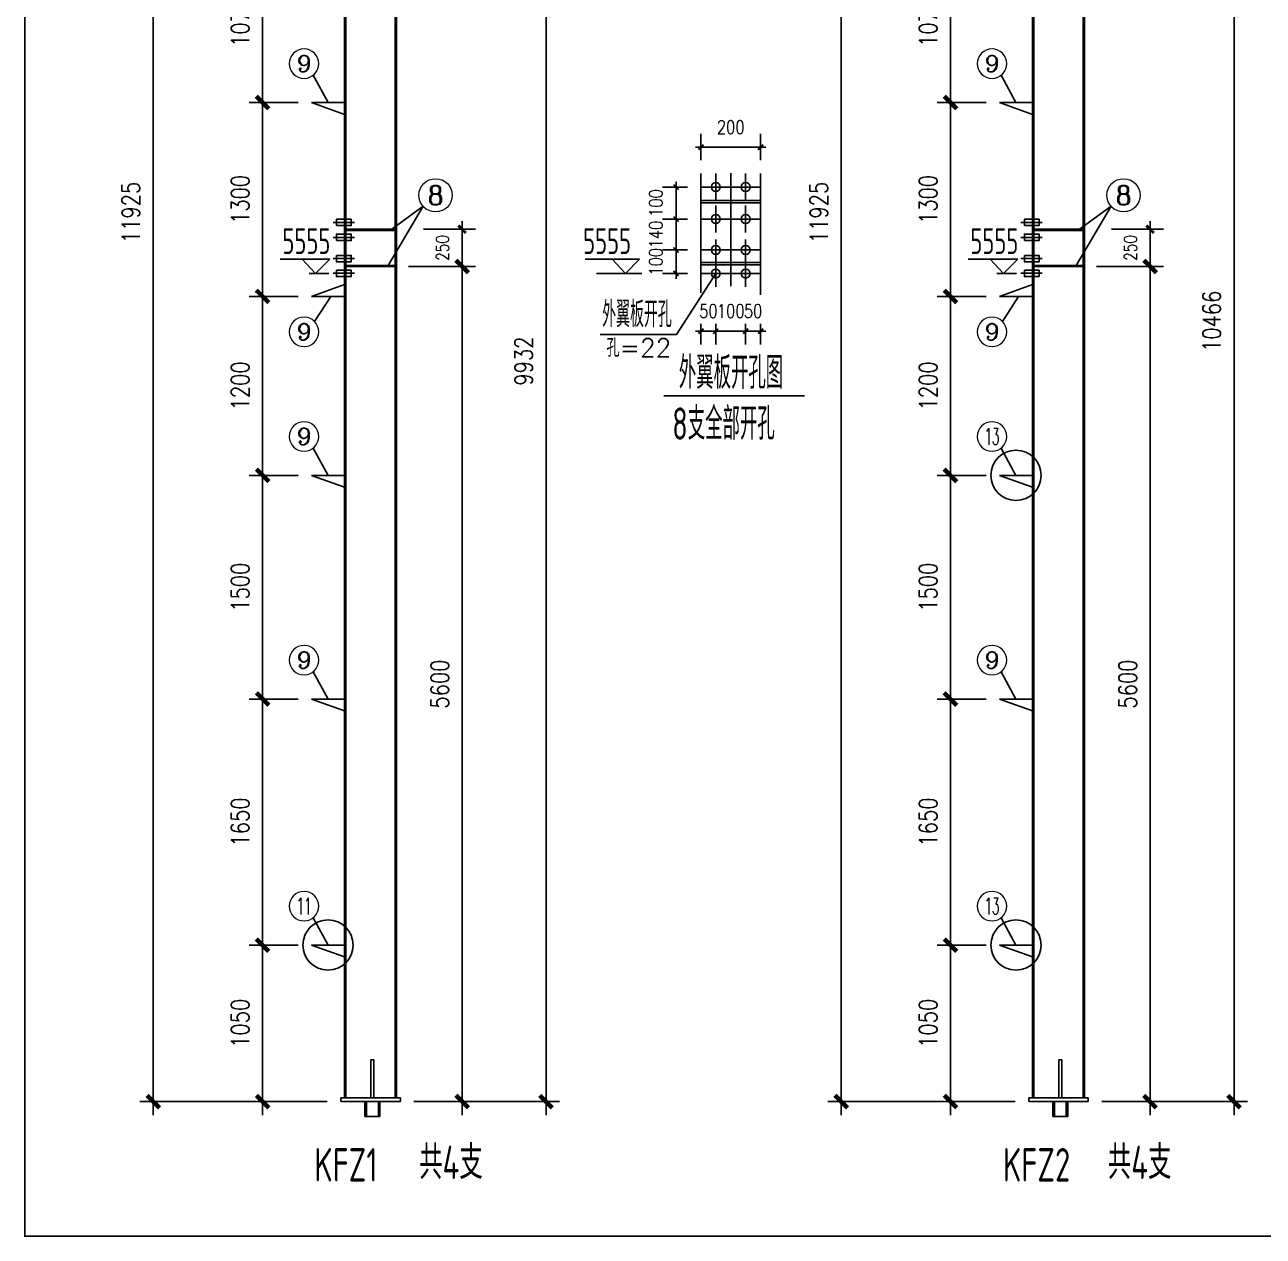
# Model space of a CAD drawing. Header units: millimetres. Extents: x 2451220 to 4527627, y -5186613 to -1639140.
# Drawn here: x 2483553 to 2491857, y -1817623 to -1809499 of the extents above; entities that cross this region are included whole.
import ezdxf
from ezdxf.enums import TextEntityAlignment as Align

# ---------------------------------------------------------------- set-up
doc = ezdxf.new("R2010")
doc.units = ezdxf.units.MM
doc.header["$LTSCALE"] = 1000
doc.header["$PDMODE"] = 34
doc.linetypes.add('CENTER', pattern=[50.8, 31.75, -6.35, 6.35, -6.35])
doc.layers.add('轴线层', color=1, linetype='CENTER', lineweight=15)
doc.layers.add('钢架', color=7, linetype='Continuous', lineweight=25)
doc.styles.add('COMPLEX', font='COMPLEX')
doc.styles.add('DIM_FONT', font='simplex.shx', dxfattribs={"width": 0.8, "bigfont": 'hztxt.shx'})
doc.styles.add('hz', font='gbenor.shx', dxfattribs={"width": 0.75, "height": 100, "bigfont": 'gbcbig.shx'})
doc.styles.get("Standard").update_dxf_attribs({"font": 'txt', "bigfont": 'gbcbig.shx'})
doc.styles.add('TSSD_Label', font='Tssdeng.shx', dxfattribs={"width": 0.7, "bigfont": 'hztxt.shx'})
doc.dimstyles.new('WGH(1)', dxfattribs={"dimscale": 1.2, "dimtxt": 100, "dimasz": 0.5, "dimexe": 75, "dimexo": 75, "dimgap": 75, "dimtad": 1, "dimdec": 0, "dimzin": 0, "dimdsep": 46, "dimtxsty": 'DIM_FONT', "dimblk1": '_DIMX', "dimblk2": '_DIMX', "dimsah": 1, "dimcen": 0.09, "dimclrd": 3, "dimclre": 3, "dimclrt": 7, "dimadec": 0, "dimazin": 0, "dimtfac": 1, "dimtdec": 0, "dimtix": 1, "dimtmove": 2, "dimatfit": 3, "dimldrblk": '_DIMX', "dimfxl": 1, "dimtolj": 1, "dimtzin": 0, "dimarcsym": 0})
doc.dimstyles.new('WGH(2)', dxfattribs={"dimscale": 1.2, "dimtxt": 100, "dimasz": 0.5, "dimexe": 75, "dimexo": 75, "dimgap": 75, "dimtad": 1, "dimdec": 0, "dimlfac": 0.5, "dimzin": 0, "dimdsep": 46, "dimtxsty": 'DIM_FONT', "dimblk1": '_DIMX', "dimblk2": '_DIMX', "dimsah": 1, "dimcen": 0.09, "dimclrd": 3, "dimclre": 3, "dimclrt": 7, "dimadec": 0, "dimazin": 0, "dimtfac": 1, "dimtdec": 0, "dimtix": 1, "dimtmove": 2, "dimatfit": 3, "dimldrblk": '_DIMX', "dimfxl": 1, "dimtolj": 1, "dimtzin": 0, "dimarcsym": 0})

# ---------------------------------------------------------------- blocks, each defined once
blk = doc.blocks.new('_DIMX')
blk.add_line((-150, 0), (150, 0))
at = {"const_width": 50}
blk.add_lwpolyline([(-70, -70), (70, 70)], dxfattribs=at)
blk = doc.blocks.new('*D515')
at = {"color": 3, "lineweight": -2}
for p, q in [((2485296.3, -1815670.9), (2485057.1, -1815670.9)), ((2485147.1, -1815671.5), (2485147.1, -1816720.3)), ((2485296.3, -1816720.9), (2485057.1, -1816720.9))]:
    blk.add_line(p, q, dxfattribs=at)
at = {"layer": 'Defpoints', "color": 0}
for p in [(2485386.3, -1815670.9), (2485147.1, -1816720.9), (2485386.3, -1816720.9)]:
    blk.add_point(p, dxfattribs=at)
at = {"color": 3, "lineweight": -2, "xscale": 0.6, "yscale": 0.6, "zscale": 0.6}
for p, rotation in [((2485147.1, -1815670.9), 90), ((2485147.1, -1816720.9), 270)]:
    blk.add_blockref('_DIMX', p, dxfattribs=dict(at, rotation=rotation))
at = {"color": 7, "insert": (2484997.1, -1816195.9), "char_height": 120, "attachment_point": 5, "rotation": 90, "style": 'DIM_FONT'}
blk.add_mtext('\\A1;1050', dxfattribs=at)
blk = doc.blocks.new('*D516')
at = {"color": 3, "lineweight": -2}
for p, q in [((2485376.3, -1804795.9), (2484324.1, -1804795.9)), ((2484414.1, -1804796.5), (2484414.1, -1816720.3)), ((2485581.3, -1816720.9), (2484324.1, -1816720.9))]:
    blk.add_line(p, q, dxfattribs=at)
at = {"layer": 'Defpoints', "color": 0}
for p in [(2485466.3, -1804795.9), (2484414.1, -1816720.9), (2485671.3, -1816720.9)]:
    blk.add_point(p, dxfattribs=at)
at = {"color": 3, "lineweight": -2, "xscale": 0.6, "yscale": 0.6, "zscale": 0.6}
for p, rotation in [((2484414.1, -1804795.9), 90), ((2484414.1, -1816720.9), 270)]:
    blk.add_blockref('_DIMX', p, dxfattribs=dict(at, rotation=rotation))
at = {"color": 7, "insert": (2484264.1, -1810758.4), "char_height": 120, "attachment_point": 5, "rotation": 90, "style": 'DIM_FONT'}
blk.add_mtext('\\A1;11925', dxfattribs=at)
blk = doc.blocks.new('*D517')
at = {"color": 3, "lineweight": -2}
for p, q in [((2485296.3, -1815670.9), (2485057.1, -1815670.9)), ((2485147.1, -1815671.5), (2485147.1, -1816720.3)), ((2485296.3, -1816720.9), (2485057.1, -1816720.9))]:
    blk.add_line(p, q, dxfattribs=at)
at = {"layer": 'Defpoints', "color": 0}
for p in [(2485386.3, -1815670.9), (2485147.1, -1816720.9), (2485386.3, -1816720.9)]:
    blk.add_point(p, dxfattribs=at)
at = {"color": 3, "lineweight": -2, "xscale": 0.6, "yscale": 0.6, "zscale": 0.6}
for p, rotation in [((2485147.1, -1815670.9), 90), ((2485147.1, -1816720.9), 270)]:
    blk.add_blockref('_DIMX', p, dxfattribs=dict(at, rotation=rotation))
at = {"color": 7, "insert": (2484997.1, -1816195.9), "char_height": 120, "attachment_point": 5, "rotation": 90, "style": 'DIM_FONT'}
blk.add_mtext('\\A1;1050', dxfattribs=at)
blk = doc.blocks.new('轴线标号')
at = {"lineweight": 13}
blk.add_circle((0, 0), 0.5, dxfattribs=at)
at = {"layer": '钢架', "lineweight": 13, "style": 'COMPLEX', "width": 1.041667}
blk.add_attdef('A', text='', height=0.56, dxfattribs=at).set_placement((-0.25, -0.28), (0.25, -0.28), align=Align.FIT)
blk = doc.blocks.new('*D2363')
at = {"color": 3, "lineweight": -2}
for p, q in [((2485386.3, -1814020.9), (2485057.1, -1814020.9)), ((2485147.1, -1815670.3), (2485147.1, -1814021.5)), ((2485386.3, -1815670.9), (2485057.1, -1815670.9))]:
    blk.add_line(p, q, dxfattribs=at)
at = {"layer": 'Defpoints', "color": 0}
for p in [(2485147.1, -1814020.9), (2485476.3, -1814020.9), (2485476.3, -1815670.9)]:
    blk.add_point(p, dxfattribs=at)
at = {"color": 3, "lineweight": -2, "xscale": 0.6, "yscale": 0.6, "zscale": 0.6}
for p, rotation in [((2485147.1, -1814020.9), 90), ((2485147.1, -1815670.9), 270)]:
    blk.add_blockref('_DIMX', p, dxfattribs=dict(at, rotation=rotation))
at = {"color": 7, "insert": (2484997.1, -1814845.9), "char_height": 120, "attachment_point": 5, "rotation": 90, "style": 'DIM_FONT'}
blk.add_mtext('\\A1;1650', dxfattribs=at)
blk = doc.blocks.new('*D2364')
at = {"color": 3, "lineweight": -2}
for p, q in [((2485386.3, -1812520.9), (2485057.1, -1812520.9)), ((2485147.1, -1814020.3), (2485147.1, -1812521.5)), ((2485386.3, -1814020.9), (2485057.1, -1814020.9))]:
    blk.add_line(p, q, dxfattribs=at)
at = {"layer": 'Defpoints', "color": 0}
for p in [(2485147.1, -1812520.9), (2485476.3, -1812520.9), (2485476.3, -1814020.9)]:
    blk.add_point(p, dxfattribs=at)
at = {"color": 3, "lineweight": -2, "xscale": 0.6, "yscale": 0.6, "zscale": 0.6}
for p, rotation in [((2485147.1, -1812520.9), 90), ((2485147.1, -1814020.9), 270)]:
    blk.add_blockref('_DIMX', p, dxfattribs=dict(at, rotation=rotation))
at = {"color": 7, "insert": (2484997.1, -1813270.9), "char_height": 120, "attachment_point": 5, "rotation": 90, "style": 'DIM_FONT'}
blk.add_mtext('\\A1;1500', dxfattribs=at)
blk = doc.blocks.new('*D2365')
at = {"color": 3, "lineweight": -2}
for p, q in [((2485386.3, -1811320.9), (2485057.1, -1811320.9)), ((2485147.1, -1812520.3), (2485147.1, -1811321.5)), ((2485386.3, -1812520.9), (2485057.1, -1812520.9))]:
    blk.add_line(p, q, dxfattribs=at)
at = {"layer": 'Defpoints', "color": 0}
for p in [(2485147.1, -1811320.9), (2485476.3, -1811320.9), (2485476.3, -1812520.9)]:
    blk.add_point(p, dxfattribs=at)
at = {"color": 3, "lineweight": -2, "xscale": 0.6, "yscale": 0.6, "zscale": 0.6}
for p, rotation in [((2485147.1, -1811320.9), 90), ((2485147.1, -1812520.9), 270)]:
    blk.add_blockref('_DIMX', p, dxfattribs=dict(at, rotation=rotation))
at = {"color": 7, "insert": (2484997.1, -1811920.9), "char_height": 120, "attachment_point": 5, "rotation": 90, "style": 'DIM_FONT'}
blk.add_mtext('\\A1;1200', dxfattribs=at)
blk = doc.blocks.new('*D2366')
at = {"color": 3, "lineweight": -2}
for p, q in [((2485386.3, -1810020.9), (2485057.1, -1810020.9)), ((2485147.1, -1811320.3), (2485147.1, -1810021.5)), ((2485386.3, -1811320.9), (2485057.1, -1811320.9))]:
    blk.add_line(p, q, dxfattribs=at)
at = {"layer": 'Defpoints', "color": 0}
for p in [(2485147.1, -1810020.9), (2485476.3, -1810020.9), (2485476.3, -1811320.9)]:
    blk.add_point(p, dxfattribs=at)
at = {"color": 3, "lineweight": -2, "xscale": 0.6, "yscale": 0.6, "zscale": 0.6}
for p, rotation in [((2485147.1, -1810020.9), 90), ((2485147.1, -1811320.9), 270)]:
    blk.add_blockref('_DIMX', p, dxfattribs=dict(at, rotation=rotation))
at = {"color": 7, "insert": (2484997.1, -1810670.9), "char_height": 120, "attachment_point": 5, "rotation": 90, "style": 'DIM_FONT'}
blk.add_mtext('\\A1;1300', dxfattribs=at)
blk = doc.blocks.new('*D2367')
at = {"color": 3, "lineweight": -2}
for p, q in [((2485386.3, -1808945.9), (2485057.1, -1808945.9)), ((2485147.1, -1810020.3), (2485147.1, -1808946.5)), ((2485386.3, -1810020.9), (2485057.1, -1810020.9))]:
    blk.add_line(p, q, dxfattribs=at)
at = {"layer": 'Defpoints', "color": 0}
for p in [(2485147.1, -1808945.9), (2485476.3, -1808945.9), (2485476.3, -1810020.9)]:
    blk.add_point(p, dxfattribs=at)
at = {"color": 3, "lineweight": -2, "xscale": 0.6, "yscale": 0.6, "zscale": 0.6}
for p, rotation in [((2485147.1, -1808945.9), 90), ((2485147.1, -1810020.9), 270)]:
    blk.add_blockref('_DIMX', p, dxfattribs=dict(at, rotation=rotation))
at = {"color": 7, "insert": (2484997.1, -1809483.4), "char_height": 120, "attachment_point": 5, "rotation": 90, "style": 'DIM_FONT'}
blk.add_mtext('\\A1;1075', dxfattribs=at)
blk = doc.blocks.new('*D2369')
at = {"color": 3, "lineweight": -2}
for p, q in [((2486136.3, -1806788.9), (2487138.1, -1806788.9)), ((2487048.1, -1806789.5), (2487048.1, -1816720.3)), ((2486161.3, -1816720.9), (2487138.1, -1816720.9))]:
    blk.add_line(p, q, dxfattribs=at)
at = {"layer": 'Defpoints', "color": 0}
for p in [(2486046.3, -1806788.9), (2486071.3, -1816720.9), (2487048.1, -1816720.9)]:
    blk.add_point(p, dxfattribs=at)
at = {"color": 3, "lineweight": -2, "xscale": 0.6, "yscale": 0.6, "zscale": 0.6}
for p, rotation in [((2487048.1, -1806788.9), 90), ((2487048.1, -1816720.9), 270)]:
    blk.add_blockref('_DIMX', p, dxfattribs=dict(at, rotation=rotation))
at = {"color": 7, "insert": (2486898.1, -1811754.9), "char_height": 120, "attachment_point": 5, "rotation": 90, "style": 'DIM_FONT'}
blk.add_mtext('\\A1;9932', dxfattribs=at)
blk = doc.blocks.new('*D523')
at = {"color": 3, "lineweight": -2}
for p, q in [((2486226.3, -1810870.9), (2486575.5, -1810870.9)), ((2486485.5, -1810870.6), (2486485.5, -1810870.2)), ((2486485.5, -1810870.9), (2486485.5, -1811120.9)), ((2486126.3, -1811120.9), (2486575.5, -1811120.9)), ((2486485.5, -1811121.3), (2486485.5, -1811121.7))]:
    blk.add_line(p, q, dxfattribs=at)
at = {"layer": 'Defpoints', "color": 0}
for p in [(2486136.3, -1810870.9), (2486036.3, -1811120.9), (2486485.5, -1811120.9)]:
    blk.add_point(p, dxfattribs=at)
at = {"color": 3, "lineweight": -2, "xscale": 0.36, "yscale": 0.36, "zscale": 0.36}
for p, rotation in [((2486485.5, -1810870.9), 270), ((2486485.5, -1811120.9), 90)]:
    blk.add_blockref('_DIMX', p, dxfattribs=dict(at, rotation=rotation))
at = {"color": 7, "insert": (2486353.5, -1810995.9), "char_height": 84, "attachment_point": 5, "rotation": 90, "style": 'DIM_FONT'}
blk.add_mtext('\\A1;250', dxfattribs=at)
blk = doc.blocks.new('*D525')
at = {"color": 3, "lineweight": -2}
for p, q in [((2486316.3, -1811120.9), (2486575.5, -1811120.9)), ((2486485.5, -1811121.5), (2486485.5, -1816720.3)), ((2486351.3, -1816720.9), (2486575.5, -1816720.9))]:
    blk.add_line(p, q, dxfattribs=at)
at = {"layer": 'Defpoints', "color": 0}
for p in [(2486226.3, -1811120.9), (2486261.3, -1816720.9), (2486485.5, -1816720.9)]:
    blk.add_point(p, dxfattribs=at)
at = {"color": 3, "lineweight": -2, "xscale": 0.6, "yscale": 0.6, "zscale": 0.6}
for p, rotation in [((2486485.5, -1811120.9), 90), ((2486485.5, -1816720.9), 270)]:
    blk.add_blockref('_DIMX', p, dxfattribs=dict(at, rotation=rotation))
at = {"color": 7, "insert": (2486335.5, -1813920.9), "char_height": 120, "attachment_point": 5, "rotation": 90, "style": 'DIM_FONT'}
blk.add_mtext('\\A1;5600', dxfattribs=at)
blk = doc.blocks.new('*D2381')
at = {"color": 3, "lineweight": -2}
for p, q in [((2488086.4, -1810407.6), (2488086.4, -1810230.6)), ((2488486.4, -1810407.6), (2488486.4, -1810230.6)), ((2488086.6, -1810320.6), (2488486.2, -1810320.6))]:
    blk.add_line(p, q, dxfattribs=at)
at = {"layer": 'Defpoints', "color": 0}
for p in [(2488486.4, -1810320.6), (2488086.4, -1810497.6), (2488486.4, -1810497.6)]:
    blk.add_point(p, dxfattribs=at)
at = {"color": 3, "lineweight": -2, "xscale": 0.24, "yscale": 0.24, "zscale": 0.24, "rotation": 180}
blk.add_blockref('_DIMX', (2488086.4, -1810320.6), dxfattribs=at)
at = {"color": 3, "lineweight": -2, "xscale": 0.24, "yscale": 0.24, "zscale": 0.24}
blk.add_blockref('_DIMX', (2488486.4, -1810320.6), dxfattribs=at)
at = {"color": 7, "insert": (2488286.4, -1810185.6), "char_height": 90, "attachment_point": 5, "style": 'DIM_FONT'}
blk.add_mtext('\\A1;200', dxfattribs=at)
blk = doc.blocks.new('*D526')
at = {"color": 3, "lineweight": -2}
for p, q in [((2488086.2, -1811554.3), (2488085.9, -1811554.3)), ((2488086.4, -1811504.6), (2488086.4, -1811644.3)), ((2488086.4, -1811554.3), (2488186.4, -1811554.3)), ((2488186.4, -1811504.6), (2488186.4, -1811644.3)), ((2488186.6, -1811554.3), (2488186.9, -1811554.3))]:
    blk.add_line(p, q, dxfattribs=at)
at = {"layer": 'Defpoints', "color": 0}
for p in [(2488086.4, -1811414.6), (2488186.4, -1811414.6), (2488186.4, -1811554.3)]:
    blk.add_point(p, dxfattribs=at)
at = {"color": 3, "lineweight": -2, "xscale": 0.24, "yscale": 0.24, "zscale": 0.24}
blk.add_blockref('_DIMX', (2488086.4, -1811554.3), dxfattribs=at)
at = {"color": 3, "lineweight": -2, "xscale": 0.24, "yscale": 0.24, "zscale": 0.24, "rotation": 180}
blk.add_blockref('_DIMX', (2488186.4, -1811554.3), dxfattribs=at)
at = {"color": 7, "insert": (2488136.4, -1811419.3), "char_height": 90, "attachment_point": 5, "style": 'DIM_FONT'}
blk.add_mtext('\\A1;50', dxfattribs=at)
blk = doc.blocks.new('*D527')
at = {"color": 3, "lineweight": -2}
for p, q in [((2488186.2, -1811554.3), (2488185.9, -1811554.3)), ((2488186.4, -1811504.6), (2488186.4, -1811644.3)), ((2488186.4, -1811554.3), (2488386.4, -1811554.3)), ((2488386.4, -1811504.6), (2488386.4, -1811644.3)), ((2488386.6, -1811554.3), (2488386.9, -1811554.3))]:
    blk.add_line(p, q, dxfattribs=at)
at = {"layer": 'Defpoints', "color": 0}
for p in [(2488186.4, -1811414.6), (2488386.4, -1811414.6), (2488386.4, -1811554.3)]:
    blk.add_point(p, dxfattribs=at)
at = {"color": 3, "lineweight": -2, "xscale": 0.24, "yscale": 0.24, "zscale": 0.24}
blk.add_blockref('_DIMX', (2488186.4, -1811554.3), dxfattribs=at)
at = {"color": 3, "lineweight": -2, "xscale": 0.24, "yscale": 0.24, "zscale": 0.24, "rotation": 180}
blk.add_blockref('_DIMX', (2488386.4, -1811554.3), dxfattribs=at)
at = {"color": 7, "insert": (2488286.4, -1811419.3), "char_height": 90, "attachment_point": 5, "style": 'DIM_FONT'}
blk.add_mtext('\\A1;100', dxfattribs=at)
blk = doc.blocks.new('*D528')
at = {"color": 3, "lineweight": -2}
for p, q in [((2488386.2, -1811554.3), (2488385.9, -1811554.3)), ((2488386.4, -1811504.6), (2488386.4, -1811644.3)), ((2488386.4, -1811554.3), (2488486.4, -1811554.3)), ((2488486.4, -1811504.6), (2488486.4, -1811644.3)), ((2488486.6, -1811554.3), (2488486.9, -1811554.3))]:
    blk.add_line(p, q, dxfattribs=at)
at = {"layer": 'Defpoints', "color": 0}
for p in [(2488386.4, -1811414.6), (2488486.4, -1811414.6), (2488486.4, -1811554.3)]:
    blk.add_point(p, dxfattribs=at)
at = {"color": 3, "lineweight": -2, "xscale": 0.24, "yscale": 0.24, "zscale": 0.24}
blk.add_blockref('_DIMX', (2488386.4, -1811554.3), dxfattribs=at)
at = {"color": 3, "lineweight": -2, "xscale": 0.24, "yscale": 0.24, "zscale": 0.24, "rotation": 180}
blk.add_blockref('_DIMX', (2488486.4, -1811554.3), dxfattribs=at)
at = {"color": 7, "insert": (2488436.4, -1811419.3), "char_height": 90, "attachment_point": 5, "style": 'DIM_FONT'}
blk.add_mtext('\\A1;50', dxfattribs=at)
blk = doc.blocks.new('*D529')
at = {"color": 3, "lineweight": -2}
for p, q in [((2487996.4, -1810587.6), (2487829.6, -1810587.6)), ((2487919.6, -1810587.3), (2487919.6, -1810587.1)), ((2487919.6, -1810587.6), (2487919.6, -1810802)), ((2487996.4, -1810802), (2487829.6, -1810802)), ((2487919.6, -1810802.3), (2487919.6, -1810802.5))]:
    blk.add_line(p, q, dxfattribs=at)
at = {"layer": 'Defpoints', "color": 0}
for p in [(2488086.4, -1810587.6), (2487919.6, -1810802), (2488086.4, -1810802)]:
    blk.add_point(p, dxfattribs=at)
at = {"color": 3, "lineweight": -2, "xscale": 0.24, "yscale": 0.24, "zscale": 0.24}
for p, rotation in [((2487919.6, -1810587.6), 270), ((2487919.6, -1810802), 90)]:
    blk.add_blockref('_DIMX', p, dxfattribs=dict(at, rotation=rotation))
at = {"color": 7, "insert": (2487784.6, -1810694.8), "char_height": 90, "attachment_point": 5, "rotation": 90, "style": 'DIM_FONT'}
blk.add_mtext('\\A1;100', dxfattribs=at)
blk = doc.blocks.new('*D530')
at = {"color": 3, "lineweight": -2}
for p, q in [((2487996.4, -1811009.6), (2487829.6, -1811009.6)), ((2487919.6, -1811009.3), (2487919.6, -1811009.1)), ((2487919.6, -1811009.6), (2487919.6, -1811167.8)), ((2487996.4, -1811167.8), (2487829.6, -1811167.8)), ((2487919.6, -1811168), (2487919.6, -1811168.3))]:
    blk.add_line(p, q, dxfattribs=at)
at = {"layer": 'Defpoints', "color": 0}
for p in [(2488086.4, -1811009.6), (2487919.6, -1811167.8), (2488086.4, -1811167.8)]:
    blk.add_point(p, dxfattribs=at)
at = {"color": 3, "lineweight": -2, "xscale": 0.24, "yscale": 0.24, "zscale": 0.24}
for p, rotation in [((2487919.6, -1811009.6), 270), ((2487919.6, -1811167.8), 90)]:
    blk.add_blockref('_DIMX', p, dxfattribs=dict(at, rotation=rotation))
at = {"color": 7, "insert": (2487784.6, -1811088.7), "char_height": 90, "attachment_point": 5, "rotation": 90, "style": 'DIM_FONT'}
blk.add_mtext('\\A1;100', dxfattribs=at)
blk = doc.blocks.new('*D531')
at = {"color": 3, "lineweight": -2}
for p, q in [((2487996.4, -1810802), (2487829.6, -1810802)), ((2487919.6, -1810801.8), (2487919.6, -1810801.6)), ((2487919.6, -1810802), (2487919.6, -1811009.6)), ((2487996.4, -1811009.6), (2487829.6, -1811009.6)), ((2487919.6, -1811009.8), (2487919.6, -1811010.1))]:
    blk.add_line(p, q, dxfattribs=at)
at = {"layer": 'Defpoints', "color": 0}
for p in [(2488086.4, -1810802), (2487919.6, -1811009.6), (2488086.4, -1811009.6)]:
    blk.add_point(p, dxfattribs=at)
at = {"color": 3, "lineweight": -2, "xscale": 0.24, "yscale": 0.24, "zscale": 0.24}
for p, rotation in [((2487919.6, -1810802), 270), ((2487919.6, -1811009.6), 90)]:
    blk.add_blockref('_DIMX', p, dxfattribs=dict(at, rotation=rotation))
at = {"color": 7, "insert": (2487784.6, -1810905.8), "char_height": 90, "attachment_point": 5, "rotation": 90, "style": 'DIM_FONT'}
blk.add_mtext('\\A1;140', dxfattribs=at)
blk = doc.blocks.new('*D542')
at = {"color": 3, "lineweight": -2}
for p, q in [((2489909.1, -1815670.9), (2489669.9, -1815670.9)), ((2489759.9, -1815671.5), (2489759.9, -1816720.3)), ((2489909.1, -1816720.9), (2489669.9, -1816720.9))]:
    blk.add_line(p, q, dxfattribs=at)
at = {"layer": 'Defpoints', "color": 0}
for p in [(2489999.1, -1815670.9), (2489759.9, -1816720.9), (2489999.1, -1816720.9)]:
    blk.add_point(p, dxfattribs=at)
at = {"color": 3, "lineweight": -2, "xscale": 0.6, "yscale": 0.6, "zscale": 0.6}
for p, rotation in [((2489759.9, -1815670.9), 90), ((2489759.9, -1816720.9), 270)]:
    blk.add_blockref('_DIMX', p, dxfattribs=dict(at, rotation=rotation))
at = {"color": 7, "insert": (2489609.9, -1816195.9), "char_height": 120, "attachment_point": 5, "rotation": 90, "style": 'DIM_FONT'}
blk.add_mtext('\\A1;1050', dxfattribs=at)
blk = doc.blocks.new('*D543')
at = {"color": 3, "lineweight": -2}
for p, q in [((2489989.1, -1804795.9), (2488936.9, -1804795.9)), ((2489026.9, -1804796.5), (2489026.9, -1816720.3)), ((2490194.1, -1816720.9), (2488936.9, -1816720.9))]:
    blk.add_line(p, q, dxfattribs=at)
at = {"layer": 'Defpoints', "color": 0}
for p in [(2490079.1, -1804795.9), (2489026.9, -1816720.9), (2490284.1, -1816720.9)]:
    blk.add_point(p, dxfattribs=at)
at = {"color": 3, "lineweight": -2, "xscale": 0.6, "yscale": 0.6, "zscale": 0.6}
for p, rotation in [((2489026.9, -1804795.9), 90), ((2489026.9, -1816720.9), 270)]:
    blk.add_blockref('_DIMX', p, dxfattribs=dict(at, rotation=rotation))
at = {"color": 7, "insert": (2488876.9, -1810758.4), "char_height": 120, "attachment_point": 5, "rotation": 90, "style": 'DIM_FONT'}
blk.add_mtext('\\A1;11925', dxfattribs=at)
blk = doc.blocks.new('*D544')
at = {"color": 3, "lineweight": -2}
for p, q in [((2489909.1, -1815670.9), (2489669.9, -1815670.9)), ((2489759.9, -1815671.5), (2489759.9, -1816720.3)), ((2489909.1, -1816720.9), (2489669.9, -1816720.9))]:
    blk.add_line(p, q, dxfattribs=at)
at = {"layer": 'Defpoints', "color": 0}
for p in [(2489999.1, -1815670.9), (2489759.9, -1816720.9), (2489999.1, -1816720.9)]:
    blk.add_point(p, dxfattribs=at)
at = {"color": 3, "lineweight": -2, "xscale": 0.6, "yscale": 0.6, "zscale": 0.6}
for p, rotation in [((2489759.9, -1815670.9), 90), ((2489759.9, -1816720.9), 270)]:
    blk.add_blockref('_DIMX', p, dxfattribs=dict(at, rotation=rotation))
at = {"color": 7, "insert": (2489609.9, -1816195.9), "char_height": 120, "attachment_point": 5, "rotation": 90, "style": 'DIM_FONT'}
blk.add_mtext('\\A1;1050', dxfattribs=at)
blk = doc.blocks.new('*D2407')
at = {"color": 3, "lineweight": -2}
for p, q in [((2489999.1, -1814020.9), (2489669.9, -1814020.9)), ((2489759.9, -1815670.3), (2489759.9, -1814021.5)), ((2489999.1, -1815670.9), (2489669.9, -1815670.9))]:
    blk.add_line(p, q, dxfattribs=at)
at = {"layer": 'Defpoints', "color": 0}
for p in [(2489759.9, -1814020.9), (2490089.1, -1814020.9), (2490089.1, -1815670.9)]:
    blk.add_point(p, dxfattribs=at)
at = {"color": 3, "lineweight": -2, "xscale": 0.6, "yscale": 0.6, "zscale": 0.6}
for p, rotation in [((2489759.9, -1814020.9), 90), ((2489759.9, -1815670.9), 270)]:
    blk.add_blockref('_DIMX', p, dxfattribs=dict(at, rotation=rotation))
at = {"color": 7, "insert": (2489609.9, -1814845.9), "char_height": 120, "attachment_point": 5, "rotation": 90, "style": 'DIM_FONT'}
blk.add_mtext('\\A1;1650', dxfattribs=at)
blk = doc.blocks.new('*D2408')
at = {"color": 3, "lineweight": -2}
for p, q in [((2489999.1, -1812520.9), (2489669.9, -1812520.9)), ((2489759.9, -1814020.3), (2489759.9, -1812521.5)), ((2489999.1, -1814020.9), (2489669.9, -1814020.9))]:
    blk.add_line(p, q, dxfattribs=at)
at = {"layer": 'Defpoints', "color": 0}
for p in [(2489759.9, -1812520.9), (2490089.1, -1812520.9), (2490089.1, -1814020.9)]:
    blk.add_point(p, dxfattribs=at)
at = {"color": 3, "lineweight": -2, "xscale": 0.6, "yscale": 0.6, "zscale": 0.6}
for p, rotation in [((2489759.9, -1812520.9), 90), ((2489759.9, -1814020.9), 270)]:
    blk.add_blockref('_DIMX', p, dxfattribs=dict(at, rotation=rotation))
at = {"color": 7, "insert": (2489609.9, -1813270.9), "char_height": 120, "attachment_point": 5, "rotation": 90, "style": 'DIM_FONT'}
blk.add_mtext('\\A1;1500', dxfattribs=at)
blk = doc.blocks.new('*D2409')
at = {"color": 3, "lineweight": -2}
for p, q in [((2489999.1, -1811320.9), (2489669.9, -1811320.9)), ((2489759.9, -1812520.3), (2489759.9, -1811321.5)), ((2489999.1, -1812520.9), (2489669.9, -1812520.9))]:
    blk.add_line(p, q, dxfattribs=at)
at = {"layer": 'Defpoints', "color": 0}
for p in [(2489759.9, -1811320.9), (2490089.1, -1811320.9), (2490089.1, -1812520.9)]:
    blk.add_point(p, dxfattribs=at)
at = {"color": 3, "lineweight": -2, "xscale": 0.6, "yscale": 0.6, "zscale": 0.6}
for p, rotation in [((2489759.9, -1811320.9), 90), ((2489759.9, -1812520.9), 270)]:
    blk.add_blockref('_DIMX', p, dxfattribs=dict(at, rotation=rotation))
at = {"color": 7, "insert": (2489609.9, -1811920.9), "char_height": 120, "attachment_point": 5, "rotation": 90, "style": 'DIM_FONT'}
blk.add_mtext('\\A1;1200', dxfattribs=at)
blk = doc.blocks.new('*D2410')
at = {"color": 3, "lineweight": -2}
for p, q in [((2489999.1, -1810020.9), (2489669.9, -1810020.9)), ((2489759.9, -1811320.3), (2489759.9, -1810021.5)), ((2489999.1, -1811320.9), (2489669.9, -1811320.9))]:
    blk.add_line(p, q, dxfattribs=at)
at = {"layer": 'Defpoints', "color": 0}
for p in [(2489759.9, -1810020.9), (2490089.1, -1810020.9), (2490089.1, -1811320.9)]:
    blk.add_point(p, dxfattribs=at)
at = {"color": 3, "lineweight": -2, "xscale": 0.6, "yscale": 0.6, "zscale": 0.6}
for p, rotation in [((2489759.9, -1810020.9), 90), ((2489759.9, -1811320.9), 270)]:
    blk.add_blockref('_DIMX', p, dxfattribs=dict(at, rotation=rotation))
at = {"color": 7, "insert": (2489609.9, -1810670.9), "char_height": 120, "attachment_point": 5, "rotation": 90, "style": 'DIM_FONT'}
blk.add_mtext('\\A1;1300', dxfattribs=at)
blk = doc.blocks.new('*D2411')
at = {"color": 3, "lineweight": -2}
for p, q in [((2489999.1, -1808945.9), (2489669.9, -1808945.9)), ((2489759.9, -1810020.3), (2489759.9, -1808946.5)), ((2489999.1, -1810020.9), (2489669.9, -1810020.9))]:
    blk.add_line(p, q, dxfattribs=at)
at = {"layer": 'Defpoints', "color": 0}
for p in [(2489759.9, -1808945.9), (2490089.1, -1808945.9), (2490089.1, -1810020.9)]:
    blk.add_point(p, dxfattribs=at)
at = {"color": 3, "lineweight": -2, "xscale": 0.6, "yscale": 0.6, "zscale": 0.6}
for p, rotation in [((2489759.9, -1808945.9), 90), ((2489759.9, -1810020.9), 270)]:
    blk.add_blockref('_DIMX', p, dxfattribs=dict(at, rotation=rotation))
at = {"color": 7, "insert": (2489609.9, -1809483.4), "char_height": 120, "attachment_point": 5, "rotation": 90, "style": 'DIM_FONT'}
blk.add_mtext('\\A1;1075', dxfattribs=at)
blk = doc.blocks.new('*D2413')
at = {"color": 3, "lineweight": -2}
for p, q in [((2490739.1, -1806254.9), (2491750.9, -1806254.9)), ((2491660.9, -1806255.5), (2491660.9, -1816720.3)), ((2490774.1, -1816720.9), (2491750.9, -1816720.9))]:
    blk.add_line(p, q, dxfattribs=at)
at = {"layer": 'Defpoints', "color": 0}
for p in [(2490649.1, -1806254.9), (2490684.1, -1816720.9), (2491660.9, -1816720.9)]:
    blk.add_point(p, dxfattribs=at)
at = {"color": 3, "lineweight": -2, "xscale": 0.6, "yscale": 0.6, "zscale": 0.6}
for p, rotation in [((2491660.9, -1806254.9), 90), ((2491660.9, -1816720.9), 270)]:
    blk.add_blockref('_DIMX', p, dxfattribs=dict(at, rotation=rotation))
at = {"color": 7, "insert": (2491510.9, -1811487.9), "char_height": 120, "attachment_point": 5, "rotation": 90, "style": 'DIM_FONT'}
blk.add_mtext('\\A1;10466', dxfattribs=at)
blk = doc.blocks.new('*D550')
at = {"color": 3, "lineweight": -2}
for p, q in [((2490839.1, -1810870.9), (2491188.3, -1810870.9)), ((2491098.3, -1810870.6), (2491098.3, -1810870.2)), ((2491098.3, -1810870.9), (2491098.3, -1811120.9)), ((2490739.1, -1811120.9), (2491188.3, -1811120.9)), ((2491098.3, -1811121.3), (2491098.3, -1811121.7))]:
    blk.add_line(p, q, dxfattribs=at)
at = {"layer": 'Defpoints', "color": 0}
for p in [(2490749.1, -1810870.9), (2490649.1, -1811120.9), (2491098.3, -1811120.9)]:
    blk.add_point(p, dxfattribs=at)
at = {"color": 3, "lineweight": -2, "xscale": 0.36, "yscale": 0.36, "zscale": 0.36}
for p, rotation in [((2491098.3, -1810870.9), 270), ((2491098.3, -1811120.9), 90)]:
    blk.add_blockref('_DIMX', p, dxfattribs=dict(at, rotation=rotation))
at = {"color": 7, "insert": (2490966.3, -1810995.9), "char_height": 84, "attachment_point": 5, "rotation": 90, "style": 'DIM_FONT'}
blk.add_mtext('\\A1;250', dxfattribs=at)
blk = doc.blocks.new('*D552')
at = {"color": 3, "lineweight": -2}
for p, q in [((2490929.1, -1811120.9), (2491188.3, -1811120.9)), ((2491098.3, -1811121.5), (2491098.3, -1816720.3)), ((2490964.1, -1816720.9), (2491188.3, -1816720.9))]:
    blk.add_line(p, q, dxfattribs=at)
at = {"layer": 'Defpoints', "color": 0}
for p in [(2490839.1, -1811120.9), (2490874.1, -1816720.9), (2491098.3, -1816720.9)]:
    blk.add_point(p, dxfattribs=at)
at = {"color": 3, "lineweight": -2, "xscale": 0.6, "yscale": 0.6, "zscale": 0.6}
for p, rotation in [((2491098.3, -1811120.9), 90), ((2491098.3, -1816720.9), 270)]:
    blk.add_blockref('_DIMX', p, dxfattribs=dict(at, rotation=rotation))
at = {"color": 7, "insert": (2490948.3, -1813920.9), "char_height": 120, "attachment_point": 5, "rotation": 90, "style": 'DIM_FONT'}
blk.add_mtext('\\A1;5600', dxfattribs=at)

msp = doc.modelspace()

# ---------------------------------------------------------------- linework, layer by layer
for p, q in [((2490309.1, -1806254.9), (2490309.1, -1816695.9)), ((2490319.1, -1806254.9), (2490319.1, -1816695.9)), ((2490649.1, -1806254.9), (2490649.1, -1816695.9)), ((2490659.1, -1806254.9), (2490659.1, -1816695.9)), ((2485696.3, -1806788.9), (2485696.3, -1816695.9)), ((2485706.3, -1806788.9), (2485706.3, -1816695.9)), ((2486036.3, -1806788.9), (2486036.3, -1816695.9)), ((2486046.3, -1806788.9), (2486046.3, -1816695.9)), ((2485486.9, -1809837.6), (2485586.3, -1810020.9)), ((2490099.7, -1809837.6), (2490199.1, -1810020.9)), ((2485696.3, -1810020.9), (2485476.3, -1810020.9)), ((2485476.3, -1810020.9), (2485696.3, -1810100.9)), ((2490309.1, -1810020.9), (2490089.1, -1810020.9)), ((2490089.1, -1810020.9), (2490309.1, -1810100.9)), ((2488086.4, -1810677.6), (2488086.4, -1810497.6)), ((2488186.4, -1810497.6), (2488186.4, -1810677.6)), ((2488286.4, -1811251.4), (2488286.4, -1810494.9)), ((2488386.4, -1810497.6), (2488386.4, -1810677.6)), ((2488486.4, -1810497.6), (2488486.4, -1811309.5)), ((2488086.4, -1810587.6), (2488486.4, -1810587.6)), ((2486223.6, -1810716.4), (2485989.6, -1811112.9)), ((2486223.6, -1810716.4), (2486012.9, -1810870.9)), ((2488086.4, -1811077.8), (2488086.4, -1810677.6)), ((2488086.4, -1810677.6), (2488486.4, -1810677.6)), ((2488086.4, -1810693.6), (2488486.4, -1810693.6)), ((2488186.4, -1810712), (2488186.4, -1810892)), ((2488386.4, -1810712), (2488386.4, -1810892)), ((2490836.5, -1810716.4), (2490602.4, -1811112.9)), ((2490836.5, -1810716.4), (2490625.7, -1810870.9)), ((2488486.4, -1810802), (2488086.4, -1810802)), ((2485762.6, -1810825.9), (2485619.5, -1810825.9)), ((2485706.3, -1810870.9), (2486036.3, -1810870.9)), ((2485706.3, -1810878.9), (2486036.3, -1810878.9)), ((2490375.4, -1810825.9), (2490232.3, -1810825.9)), ((2490319.1, -1810870.9), (2490649.1, -1810870.9)), ((2490319.1, -1810878.9), (2490649.1, -1810878.9)), ((2485762.6, -1810925.9), (2485619.5, -1810925.9)), ((2488186.4, -1810939), (2488186.4, -1811119)), ((2488386.4, -1810939), (2488386.4, -1811119)), ((2490375.4, -1810925.9), (2490232.3, -1810925.9)), ((2488486.4, -1811009.6), (2488086.4, -1811009.6)), ((2485598, -1811071.5), (2485265.9, -1811071.5)), ((2485502, -1811167.6), (2485412.6, -1811071.5)), ((2485502, -1811167.6), (2485598, -1811071.5)), ((2485762.6, -1811065.9), (2485619.5, -1811065.9)), ((2485706.3, -1811112.9), (2486036.3, -1811112.9)), ((2485706.3, -1811120.9), (2486036.3, -1811120.9)), ((2487675.7, -1811071.6), (2487309.8, -1811071.6)), ((2487579.7, -1811167.7), (2487490.4, -1811071.6)), ((2487579.7, -1811167.7), (2487675.7, -1811071.6)), ((2488086.4, -1811296.8), (2488086.4, -1811077.8)), ((2488486.4, -1811093.3), (2488086.4, -1811093.3)), ((2488486.4, -1811109.3), (2488086.4, -1811109.3)), ((2488186.4, -1811077.6), (2488186.4, -1811257.6)), ((2488386.4, -1811077.6), (2488386.4, -1811257.6)), ((2490210.8, -1811071.5), (2489878.7, -1811071.5)), ((2490114.8, -1811167.6), (2490025.5, -1811071.5)), ((2490114.8, -1811167.6), (2490210.8, -1811071.5)), ((2490375.4, -1811065.9), (2490232.3, -1811065.9)), ((2490319.1, -1811112.9), (2490649.1, -1811112.9)), ((2490319.1, -1811120.9), (2490649.1, -1811120.9)), ((2485590.7, -1811167.7), (2485458.9, -1811167.7)), ((2485762.6, -1811165.9), (2485619.5, -1811165.9)), ((2487689.8, -1811167.7), (2487386.4, -1811167.7)), ((2487921.7, -1811576.6), (2488186.4, -1811167.6)), ((2488486.4, -1811167.6), (2488086.4, -1811167.6)), ((2490203.5, -1811167.7), (2490071.7, -1811167.7)), ((2490375.4, -1811165.9), (2490232.3, -1811165.9)), ((2485476.3, -1811320.9), (2485696.3, -1811240.9)), ((2490089.1, -1811320.9), (2490309.1, -1811240.9)), ((2485696.3, -1811320.9), (2485476.3, -1811320.9)), ((2485495.2, -1811488.6), (2485603.9, -1811320.9)), ((2490309.1, -1811320.9), (2490089.1, -1811320.9)), ((2490108, -1811488.6), (2490216.7, -1811320.9)), ((2487411.4, -1811576.6), (2487921.7, -1811576.6)), ((2487838, -1811988.1), (2488780.3, -1811988.1)), ((2485486.9, -1812337.6), (2485586.3, -1812520.9)), ((2490099.7, -1812337.6), (2490199.1, -1812520.9)), ((2490099.7, -1812337.6), (2490199.1, -1812520.9)), ((2485696.3, -1812520.9), (2485476.3, -1812520.9)), ((2485476.3, -1812520.9), (2485696.3, -1812600.9)), ((2490309.1, -1812520.9), (2490089.1, -1812520.9)), ((2490089.1, -1812520.9), (2490309.1, -1812600.9)), ((2485486.9, -1813837.6), (2485586.3, -1814020.9)), ((2490099.7, -1813837.6), (2490199.1, -1814020.9)), ((2485696.3, -1814020.9), (2485476.3, -1814020.9)), ((2485476.3, -1814020.9), (2485696.3, -1814100.9)), ((2490309.1, -1814020.9), (2490089.1, -1814020.9)), ((2490089.1, -1814020.9), (2490309.1, -1814100.9)), ((2485486.9, -1815487.6), (2485586.3, -1815670.9)), ((2485486.9, -1815487.6), (2485586.3, -1815670.9)), ((2490099.7, -1815487.6), (2490199.1, -1815670.9)), ((2490099.7, -1815487.6), (2490199.1, -1815670.9)), ((2485696.3, -1815670.9), (2485476.3, -1815670.9)), ((2485476.3, -1815670.9), (2485696.3, -1815750.9)), ((2485696.3, -1815670.9), (2485476.3, -1815670.9)), ((2485476.3, -1815670.9), (2485696.3, -1815750.9)), ((2490309.1, -1815670.9), (2490089.1, -1815670.9)), ((2490089.1, -1815670.9), (2490309.1, -1815750.9)), ((2490309.1, -1815670.9), (2490089.1, -1815670.9)), ((2490089.1, -1815670.9), (2490309.1, -1815750.9)), ((2485873.8, -1816440.9), (2485873.8, -1816695.9)), ((2485873.8, -1816440.9), (2485893.8, -1816440.9)), ((2485873.8, -1816440.9), (2485873.8, -1816695.9)), ((2485873.8, -1816440.9), (2485893.8, -1816440.9)), ((2485893.8, -1816440.9), (2485893.8, -1816695.9)), ((2485893.8, -1816440.9), (2485893.8, -1816695.9)), ((2490486.6, -1816440.9), (2490486.6, -1816695.9)), ((2490486.6, -1816440.9), (2490506.6, -1816440.9)), ((2490486.6, -1816440.9), (2490486.6, -1816695.9)), ((2490486.6, -1816440.9), (2490506.6, -1816440.9)), ((2490506.6, -1816440.9), (2490506.6, -1816695.9)), ((2490506.6, -1816440.9), (2490506.6, -1816695.9)), ((2485671.3, -1816695.9), (2485671.3, -1816720.9)), ((2485671.3, -1816695.9), (2486071.3, -1816695.9)), ((2486071.3, -1816695.9), (2486071.3, -1816720.9)), ((2490284.1, -1816695.9), (2490284.1, -1816720.9)), ((2490284.1, -1816695.9), (2490684.1, -1816695.9)), ((2490684.1, -1816695.9), (2490684.1, -1816720.9)), ((2485671.3, -1816720.9), (2486071.3, -1816720.9)), ((2485671.3, -1816720.9), (2486071.3, -1816720.9)), ((2485671.3, -1816720.9), (2486071.3, -1816720.9)), ((2485671.3, -1816720.9), (2486071.3, -1816720.9)), ((2485696.3, -1816720.9), (2486071.3, -1816720.9)), ((2485833.8, -1816720.9), (2485833.8, -1816820.9)), ((2485833.8, -1816720.9), (2485833.8, -1816820.9)), ((2485843.8, -1816720.9), (2485843.8, -1816820.9)), ((2485843.8, -1816720.9), (2485843.8, -1816820.9)), ((2485923.8, -1816720.9), (2485923.8, -1816820.9)), ((2485923.8, -1816720.9), (2485923.8, -1816820.9)), ((2485933.8, -1816720.9), (2485933.8, -1816820.9)), ((2485933.8, -1816720.9), (2485933.8, -1816820.9)), ((2490284.1, -1816720.9), (2490684.1, -1816720.9)), ((2490284.1, -1816720.9), (2490684.1, -1816720.9)), ((2490284.1, -1816720.9), (2490684.1, -1816720.9)), ((2490284.1, -1816720.9), (2490684.1, -1816720.9)), ((2490309.1, -1816720.9), (2490684.1, -1816720.9)), ((2490446.6, -1816720.9), (2490446.6, -1816820.9)), ((2490446.6, -1816720.9), (2490446.6, -1816820.9)), ((2490456.6, -1816720.9), (2490456.6, -1816820.9)), ((2490456.6, -1816720.9), (2490456.6, -1816820.9)), ((2490536.6, -1816720.9), (2490536.6, -1816820.9)), ((2490536.6, -1816720.9), (2490536.6, -1816820.9)), ((2490546.6, -1816720.9), (2490546.6, -1816820.9)), ((2490546.6, -1816720.9), (2490546.6, -1816820.9)), ((2485833.8, -1816820.9), (2485933.8, -1816820.9)), ((2485833.8, -1816820.9), (2485933.8, -1816820.9)), ((2490446.6, -1816820.9), (2490546.6, -1816820.9)), ((2490446.6, -1816820.9), (2490546.6, -1816820.9))]:
    msp.add_line(p, q)
for points in [[(2483552.7, -1804000.3), (2499779.2, -1804000.3), (2499779.2, -1817623.4), (2483552.7, -1817623.4)], [(2485642.8, -1810846.2), (2485741.3, -1810846.2), (2485741.3, -1810803.5), (2485642.8, -1810803.5)], [(2490255.6, -1810846.2), (2490354.1, -1810846.2), (2490354.1, -1810803.5), (2490255.6, -1810803.5)], [(2485642.8, -1810946.2), (2485741.3, -1810946.2), (2485741.3, -1810903.5), (2485642.8, -1810903.5)], [(2490255.6, -1810946.2), (2490354.1, -1810946.2), (2490354.1, -1810903.5), (2490255.6, -1810903.5)], [(2485642.8, -1811045.7), (2485741.3, -1811045.7), (2485741.3, -1811088.4), (2485642.8, -1811088.4)], [(2490255.6, -1811045.7), (2490354.1, -1811045.7), (2490354.1, -1811088.4), (2490255.6, -1811088.4)], [(2485642.8, -1811145.7), (2485741.3, -1811145.7), (2485741.3, -1811188.4), (2485642.8, -1811188.4)], [(2490255.6, -1811145.7), (2490354.1, -1811145.7), (2490354.1, -1811188.4), (2490255.6, -1811188.4)]]:
    msp.add_lwpolyline(points, close=True)
for centre, radius in [((2488186.4, -1810587.6), 30), ((2488386.4, -1810587.6), 30), ((2488186.4, -1810802), 30), ((2488386.4, -1810802), 30), ((2488186.4, -1811009.6), 30), ((2488386.4, -1811009.6), 30), ((2488186.4, -1811167.6), 30), ((2488386.4, -1811167.6), 30), ((2490199.1, -1812520.9), 168.3), ((2485586.3, -1815670.9), 168.3), ((2490199.1, -1815670.9), 168.3)]:
    msp.add_circle(centre, radius)

# ---------------------------------------------------------------- block references
ref = msp.add_blockref('轴线标号', (2485425.5, -1809760.2), dxfattribs=dict(xscale=-197.7854466270655, yscale=197.7854466270655, zscale=197.7854466273605))
ref.add_attrib('A', '9', dxfattribs={"layer": '钢架', "lineweight": 13, "height": 110.8, "style": 'COMPLEX', "width": 1.339286}).set_placement((2485376, -1809815.5), (2485474.9, -1809815.5), align=Align.FIT)
ref = msp.add_blockref('轴线标号', (2490038.3, -1809760.2), dxfattribs=dict(xscale=-197.7854466270655, yscale=197.7854466270655, zscale=197.7854466273605))
ref.add_attrib('A', '9', dxfattribs={"layer": '钢架', "lineweight": 13, "height": 110.8, "style": 'COMPLEX', "width": 1.339286}).set_placement((2489988.8, -1809815.5), (2490087.7, -1809815.5), align=Align.FIT)
ref = msp.add_blockref('轴线标号', (2486307.4, -1810642.9), dxfattribs=dict(xscale=222.8113602818921, yscale=222.8113602823578, zscale=222.811360282251))
ref.add_attrib('A', '8', dxfattribs={"layer": '钢架', "lineweight": 13, "height": 124.8, "style": 'COMPLEX', "width": 1.339286}).set_placement((2486251.7, -1810705.3), (2486363.1, -1810705.3), align=Align.FIT)
ref = msp.add_blockref('轴线标号', (2490920.2, -1810642.9), dxfattribs=dict(xscale=222.8113602818921, yscale=222.8113602823578, zscale=222.811360282251))
ref.add_attrib('A', '8', dxfattribs={"layer": '钢架', "lineweight": 13, "height": 124.8, "style": 'COMPLEX', "width": 1.339286}).set_placement((2490864.5, -1810705.3), (2490975.9, -1810705.3), align=Align.FIT)
ref = msp.add_blockref('轴线标号', (2485425.5, -1811558.8), dxfattribs=dict(xscale=-197.7854466270655, yscale=197.7854466270655, zscale=197.7854466273605))
ref.add_attrib('A', '9', dxfattribs={"layer": '钢架', "lineweight": 13, "height": 110.8, "style": 'COMPLEX', "width": 1.339286}).set_placement((2485376, -1811614.1), (2485474.9, -1811614.1), align=Align.FIT)
ref = msp.add_blockref('轴线标号', (2490038.3, -1811558.8), dxfattribs=dict(xscale=-197.7854466270655, yscale=197.7854466270655, zscale=197.7854466273605))
ref.add_attrib('A', '9', dxfattribs={"layer": '钢架', "lineweight": 13, "height": 110.8, "style": 'COMPLEX', "width": 1.339286}).set_placement((2489988.8, -1811614.1), (2490087.7, -1811614.1), align=Align.FIT)
ref = msp.add_blockref('轴线标号', (2485425.5, -1812260.2), dxfattribs=dict(xscale=-197.7854466270655, yscale=197.7854466270655, zscale=197.7854466273605))
ref.add_attrib('A', '9', dxfattribs={"layer": '钢架', "lineweight": 13, "height": 110.8, "style": 'COMPLEX', "width": 1.339286}).set_placement((2485376, -1812315.5), (2485474.9, -1812315.5), align=Align.FIT)
ref = msp.add_blockref('轴线标号', (2490038.3, -1812260.2), dxfattribs=dict(xscale=-197.7854466270655, yscale=197.7854466270655, zscale=197.7854466273605))
ref.add_attrib('A', '13', dxfattribs={"layer": '钢架', "lineweight": 13, "height": 110.76, "style": 'COMPLEX', "width": 0.646552}).set_placement((2489988.8, -1812315.5), (2490087.7, -1812315.5), align=Align.FIT)
ref = msp.add_blockref('轴线标号', (2485425.5, -1813760.2), dxfattribs=dict(xscale=-197.7854466270655, yscale=197.7854466270655, zscale=197.7854466273605))
ref.add_attrib('A', '9', dxfattribs={"layer": '钢架', "lineweight": 13, "height": 110.8, "style": 'COMPLEX', "width": 1.339286}).set_placement((2485376, -1813815.5), (2485474.9, -1813815.5), align=Align.FIT)
ref = msp.add_blockref('轴线标号', (2490038.3, -1813760.2), dxfattribs=dict(xscale=-197.7854466270655, yscale=197.7854466270655, zscale=197.7854466273605))
ref.add_attrib('A', '9', dxfattribs={"layer": '钢架', "lineweight": 13, "height": 110.8, "style": 'COMPLEX', "width": 1.339286}).set_placement((2489988.8, -1813815.5), (2490087.7, -1813815.5), align=Align.FIT)
ref = msp.add_blockref('轴线标号', (2485425.5, -1815410.2), dxfattribs=dict(xscale=-197.7854466270655, yscale=197.7854466270655, zscale=197.7854466273605))
ref.add_attrib('A', '11', dxfattribs={"layer": '钢架', "lineweight": 13, "height": 110.76, "style": 'COMPLEX', "width": 0.78125}).set_placement((2485376, -1815465.5), (2485474.9, -1815465.5), align=Align.FIT)
ref = msp.add_blockref('轴线标号', (2490038.3, -1815410.2), dxfattribs=dict(xscale=-197.7854466270655, yscale=197.7854466270655, zscale=197.7854466273605))
ref.add_attrib('A', '13', dxfattribs={"layer": '钢架', "lineweight": 13, "height": 110.76, "style": 'COMPLEX', "width": 0.646552}).set_placement((2489988.8, -1815465.5), (2490087.7, -1815465.5), align=Align.FIT)

# ---------------------------------------------------------------- texts
at = {"color": 0, "style": 'TSSD_Label', "width": 0.7}
for s, p in [('KFZ1', (2485493.6, -1817256.7)), ('共4支', (2486196.9, -1817240.1)), ('KFZ2', (2490111, -1817256.7)), ('共4支', (2490814.3, -1817240.1))]:
    msp.add_text(s, height=224.35, dxfattribs=at).set_placement(p)
at = {"layer": '轴线层', "color": 4, "linetype": 'ByBlock', "insert": (2487453.1, -1811603.8), "char_height": 122.5, "attachment_point": 1}
msp.add_mtext_dynamic_manual_height_columns('孔=22', width=1506.743, gutter_width=12.5, heights=[336], dxfattribs=at)
at = {"layer": '钢架', "lineweight": 13, "attachment_point": 1, "style": 'hz'}
for s, insert, char_height, width in [('5555', (2485280.5, -1810863.8), 172.8, 1180.292), ('5555', (2487296.7, -1810863.9), 172.8, 1180.292), ('5555', (2489893.3, -1810863.8), 172.8, 1180.292), ('  外翼板开孔', (2487284, -1811354.4), 172.8, 1180.292), ('外翼板开孔图', (2487938.2, -1811724.7), 216, 1475.364), ('8支全部开孔', (2487894, -1812066.1), 216, 1475.364)]:
    msp.add_mtext(s, dxfattribs=dict(at, insert=insert, char_height=char_height, width=width))

# ---------------------------------------------------------------- dimensions: what is measured, and where the dimension line sits
for base, p1, p2, picture, middle in [((2484414.1, -1816720.9), (2485466.3, -1804795.9), (2485671.3, -1816720.9), '*D516', (2484264.1, -1810758.4)), ((2489026.9, -1816720.9), (2490079.1, -1804795.9), (2490284.1, -1816720.9), '*D543', (2488876.9, -1810758.4)), ((2491660.9, -1816720.9), (2490649.1, -1806254.9), (2490684.1, -1816720.9), '*D2413', (2491510.9, -1811487.9)), ((2487048.1, -1816720.9), (2486046.3, -1806788.9), (2486071.3, -1816720.9), '*D2369', (2486898.1, -1811754.9)), ((2485147.1, -1808945.9), (2485476.3, -1810020.9), (2485476.3, -1808945.9), '*D2367', (2484997.1, -1809483.4)), ((2489759.9, -1808945.9), (2490089.1, -1810020.9), (2490089.1, -1808945.9), '*D2411', (2489609.9, -1809483.4)), ((2485147.1, -1810020.9), (2485476.3, -1811320.9), (2485476.3, -1810020.9), '*D2366', (2484997.1, -1810670.9)), ((2489759.9, -1810020.9), (2490089.1, -1811320.9), (2490089.1, -1810020.9), '*D2410', (2489609.9, -1810670.9)), ((2486485.5, -1816720.9), (2486226.3, -1811120.9), (2486261.3, -1816720.9), '*D525', (2486335.5, -1813920.9)), ((2491098.3, -1816720.9), (2490839.1, -1811120.9), (2490874.1, -1816720.9), '*D552', (2490948.3, -1813920.9)), ((2485147.1, -1811320.9), (2485476.3, -1812520.9), (2485476.3, -1811320.9), '*D2365', (2484997.1, -1811920.9)), ((2489759.9, -1811320.9), (2490089.1, -1812520.9), (2490089.1, -1811320.9), '*D2409', (2489609.9, -1811920.9)), ((2485147.1, -1812520.9), (2485476.3, -1814020.9), (2485476.3, -1812520.9), '*D2364', (2484997.1, -1813270.9)), ((2489759.9, -1812520.9), (2490089.1, -1814020.9), (2490089.1, -1812520.9), '*D2408', (2489609.9, -1813270.9)), ((2485147.1, -1814020.9), (2485476.3, -1815670.9), (2485476.3, -1814020.9), '*D2363', (2484997.1, -1814845.9)), ((2489759.9, -1814020.9), (2490089.1, -1815670.9), (2490089.1, -1814020.9), '*D2407', (2489609.9, -1814845.9)), ((2485147.1, -1816720.9), (2485386.3, -1815670.9), (2485386.3, -1816720.9), '*D515', (2484997.1, -1816195.9)), ((2485147.1, -1816720.9), (2485386.3, -1815670.9), (2485386.3, -1816720.9), '*D517', (2484997.1, -1816195.9)), ((2489759.9, -1816720.9), (2489999.1, -1815670.9), (2489999.1, -1816720.9), '*D542', (2489609.9, -1816195.9)), ((2489759.9, -1816720.9), (2489999.1, -1815670.9), (2489999.1, -1816720.9), '*D544', (2489609.9, -1816195.9))]:
    dim = msp.add_linear_dim(base=base, p1=p1, p2=p2, angle=90, dimstyle='WGH(1)')
    dim.commit()
    dim.dimension.update_dxf_attribs({"geometry": picture, "text_midpoint": middle})
for base, p1, p2, text, picture, middle in [((2488486.4, -1810320.6), (2488086.4, -1810497.6), (2488486.4, -1810497.6), '200', '*D2381', (2488286.4, -1810185.6)), ((2488186.4, -1811554.3), (2488086.4, -1811414.6), (2488186.4, -1811414.6), '50', '*D526', (2488136.4, -1811419.3)), ((2488386.4, -1811554.3), (2488186.4, -1811414.6), (2488386.4, -1811414.6), '100', '*D527', (2488286.4, -1811419.3)), ((2488486.4, -1811554.3), (2488386.4, -1811414.6), (2488486.4, -1811414.6), '50', '*D528', (2488436.4, -1811419.3))]:
    dim = msp.add_linear_dim(base=base, p1=p1, p2=p2, text=text, dimstyle='WGH(2)', override={"dimtxt": 75, "dimasz": 0.2})
    dim.commit()
    dim.dimension.update_dxf_attribs({"geometry": picture, "text_midpoint": middle})
for base, p1, p2, text, picture, middle in [((2487919.6, -1810802), (2488086.4, -1810587.6), (2488086.4, -1810802), '100', '*D529', (2487784.6, -1810694.8)), ((2487919.6, -1811009.6), (2488086.4, -1810802), (2488086.4, -1811009.6), '140', '*D531', (2487784.6, -1810905.8)), ((2487919.6, -1811167.8), (2488086.4, -1811009.6), (2488086.4, -1811167.8), '100', '*D530', (2487784.6, -1811088.7))]:
    dim = msp.add_linear_dim(base=base, p1=p1, p2=p2, angle=90, text=text, dimstyle='WGH(2)', override={"dimtxt": 75, "dimasz": 0.2})
    dim.commit()
    dim.dimension.update_dxf_attribs({"geometry": picture, "text_midpoint": middle})
for base, p1, p2, picture, middle in [((2486485.5, -1811120.9), (2486136.3, -1810870.9), (2486036.3, -1811120.9), '*D523', (2486353.5, -1810995.9)), ((2491098.3, -1811120.9), (2490749.1, -1810870.9), (2490649.1, -1811120.9), '*D550', (2490966.3, -1810995.9))]:
    dim = msp.add_linear_dim(base=base, p1=p1, p2=p2, angle=90, dimstyle='WGH(1)', override={"dimtxt": 70, "dimasz": 0.3})
    dim.commit()
    dim.dimension.update_dxf_attribs({"geometry": picture, "text_midpoint": middle})

doc.saveas('drawing.dxf')
